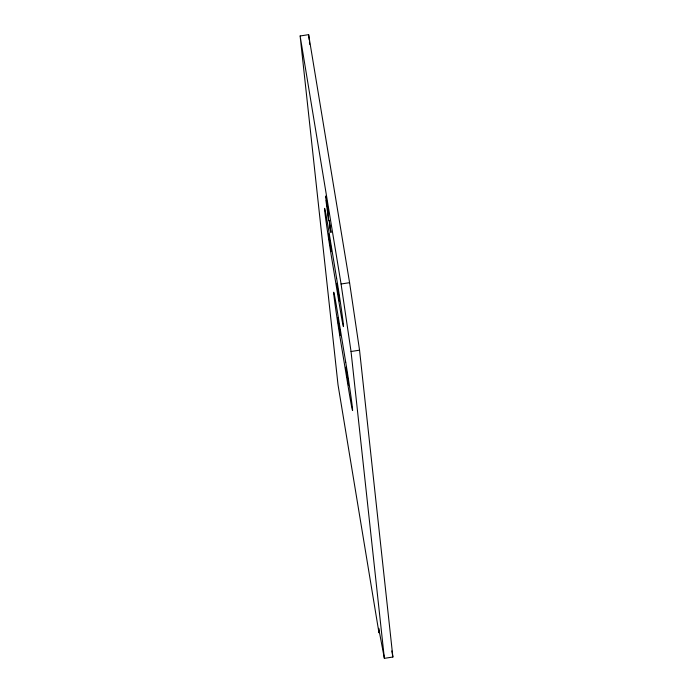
<?xml version="1.0" encoding="UTF-8"?>
<svg xmlns="http://www.w3.org/2000/svg" width="693" height="693" viewBox="0 0 693 693"><rect width="100%" height="100%" fill="white"/><g stroke="black" fill="none" stroke-linecap="round" stroke-linejoin="round"><path stroke-width="1.04" d="M300.121 35.975L308.628 34.65L349.584 282.675L359.546 350.182L392.879 657.025L384.372 658.35L378.681 628.3L378.967 632.787L338.011 384.754L300.121 35.975L341.077 284L351.039 351.507L384.372 658.35M341.077 284L349.584 282.675M351.039 351.507L359.546 350.182M329.201 239.241L330.648 246.058M337.404 288.877L338.842 295.694M338.314 323.12L339.761 329.937M346.517 372.756L347.955 379.573M391.84 650.944L392.879 657.025M327.113 204.158L325.762 195.998L328.664 213.565L327.217 204.781L327.988 211.902M329.764 225.485L331.003 232.519L329.218 220.521L330.292 230.656M336.798 283.29L339.449 301.29M328.595 233.654L331.254 251.654M345.902 367.16L348.562 385.161M337.708 317.524L340.367 335.525M308.628 34.65L309.208 40.012M309.442 42.16L309.676 44.309M327.659 210.854L328.638 220.227L325.883 200.121M336.607 278.309L328.404 228.673A34.433 0.71 81.2 0 0 324.8 211.625A34.433 0.71 81.2 0 0 331.445 256.627L339.639 306.271A34.433 0.71 81.2 0 0 343.243 323.31A34.433 0.71 81.2 0 0 336.607 278.309M345.712 362.188L337.517 312.552A34.433 0.71 81.2 0 0 333.913 295.504A34.433 0.71 81.2 0 0 340.558 340.506L348.752 390.142A34.433 0.71 81.2 0 0 352.356 407.189A34.433 0.71 81.2 0 0 345.712 362.188"/></g></svg>
